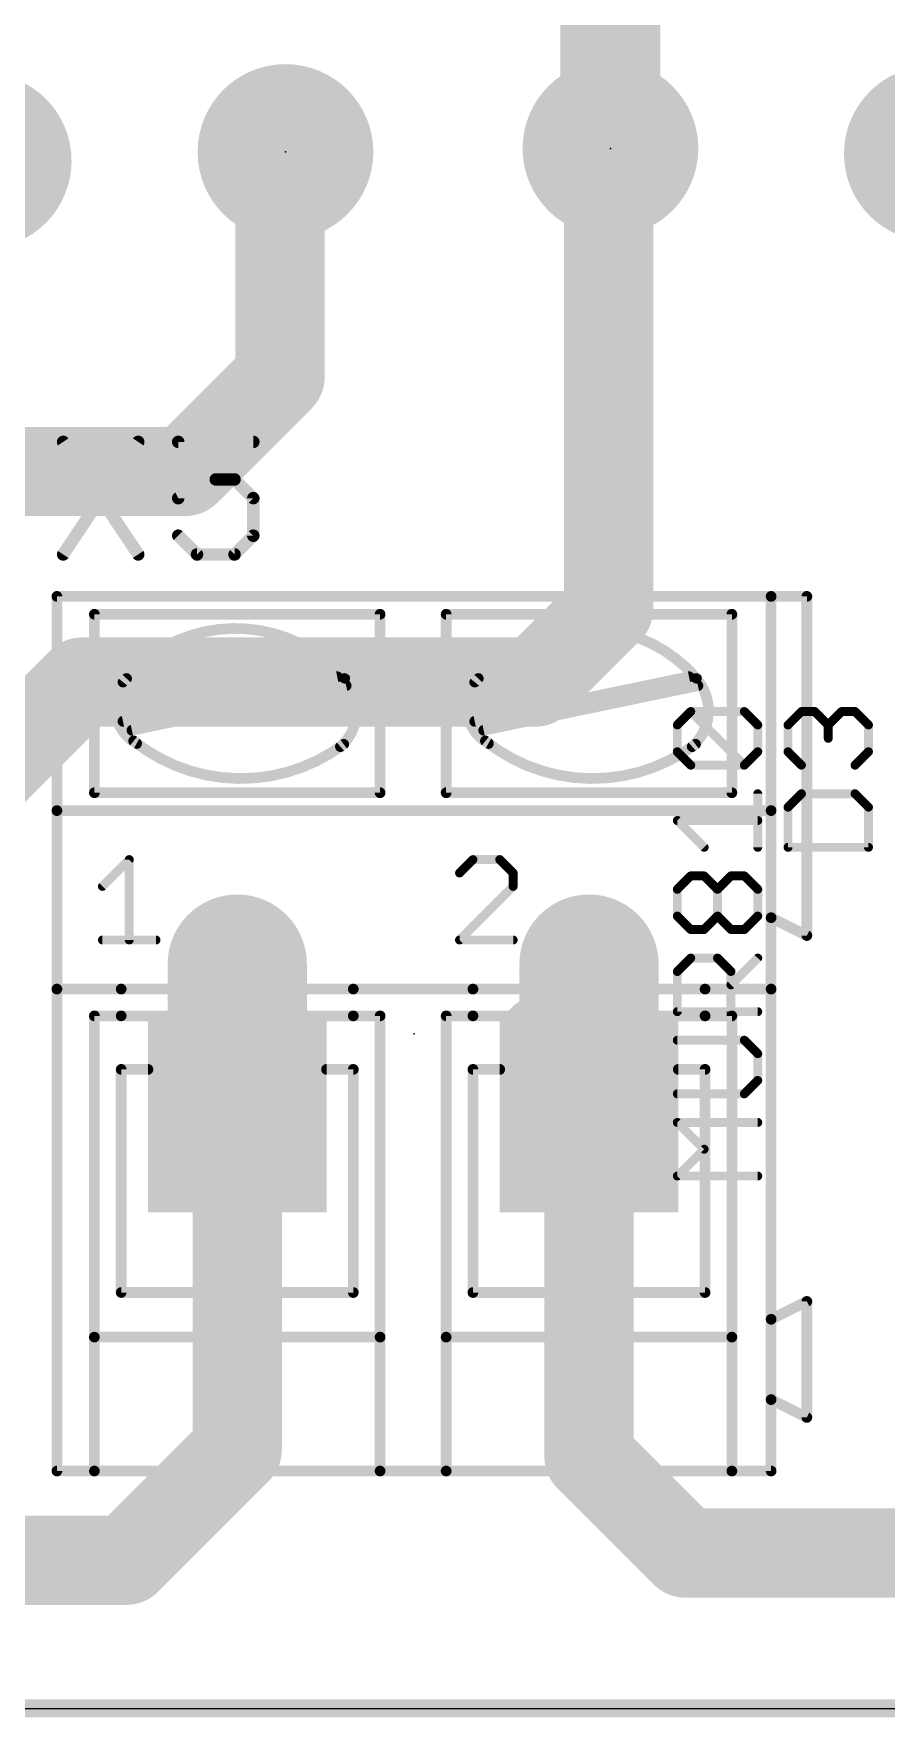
# Model space of a CAD drawing. Extents: x 0 to 165, y 0 to 217.
# Drawn here: x 18.75 to 30.87, y -0.13 to 23.83 of the extents above; entities that cross this region are included whole.
import ezdxf

# ---------------------------------------------------------------- set-up
doc = ezdxf.new("R2010")
doc.units = 0
for name, color, linetype in [('16', 175, 'CONTINUOUS'), ('17', 82, 'CONTINUOUS'), ('20', 7, 'CONTINUOUS'), ('21', 253, 'CONTINUOUS'), ('23', 7, 'CONTINUOUS'), ('25', 253, 'CONTINUOUS'), ('27', 253, 'CONTINUOUS'), ('51', 253, 'CONTINUOUS')]:
    doc.layers.add(name, color=color, linetype=linetype)

# ---------------------------------------------------------------- blocks, each defined once
blk = doc.blocks.new('ROUNDP')
at = {"const_width": 0.5}
blk.add_lwpolyline([(0, -0.25, 1), (0, 0.25, 1), (0, -0.25)], format="xyb", dxfattribs=at)
blk = doc.blocks.new('RECT')
blk.add_solid([(-0.5, -0.5), (0.5, -0.5), (-0.5, 0.5), (0.5, 0.5)])
blk = doc.blocks.new('LONGP100')
at = {"const_width": 1}
blk.add_lwpolyline([(-0.5, 0), (0.5, 0)], dxfattribs=at)
at = {"const_width": 0.5}
for points in [[(-0.5, 0.25, 1), (-0.5, -0.25)], [(0.5, -0.25, 1), (0.5, 0.25)]]:
    blk.add_lwpolyline(points, format="xyb", dxfattribs=at)

msp = doc.modelspace()

# ---------------------------------------------------------------- linework, layer by layer
at = {"layer": '16'}
for points, const_width in [([(26.9494, 22.1996), (26.9494, 41.1734)], 1.4224), ([(22.2504, 22.0726), (22.3266, 22.1488)], 1.27), ([(26.924, 22.1742), (26.9494, 22.1996)], 1.27), ([(26.924, 15.6464), (26.924, 22.1742)], 1.27), ([(22.2504, 18.9484), (22.2504, 22.0726)], 1.27), ([(22.352, 22.1234), (22.3266, 22.1488)], 0.6096), ([(20.9042, 17.6022), (22.2504, 18.9484)], 1.27), ([(16.7894, 17.6022), (20.9042, 17.6022)], 1.27), ([(25.8826, 14.605), (26.924, 15.6464)], 1.27), ([(18.0594, 13.2334), (19.431, 14.605)], 1.27), ([(19.431, 14.605), (25.8826, 14.605)], 1.27), ([(21.6408, 9.6012), (21.6408, 3.683)], 1.27), ([(25.7048, 9.7028), (25.781, 9.779)], 0.6096), ([(26.6446, 9.6012), (26.6446, 3.5814)], 1.27), ([(26.6446, 9.6012), (25.7048, 9.7028)], 0.6096), ([(21.6408, 3.683), (20.066, 2.1082)], 1.27), ([(26.6446, 3.5814), (28.0162, 2.2098)], 1.27), ([(20.066, 2.1082), (10.8966, 2.1082)], 1.27), ([(28.0162, 2.2098), (31.6992, 2.2098)], 1.27), ([(165.1, 0), (0, 0)], 0.254)]:
    msp.add_lwpolyline(points, dxfattribs=dict(at, const_width=const_width))
for points, const_width in [([(22.5511, 21.9243, 1), (22.1021, 22.3733)], 0.635), ([(27.2415, 22.1742, 1), (26.6065, 22.1742)], 0.635), ([(27.1739, 21.9751, 1), (26.7249, 22.4241)], 0.635), ([(22.5679, 22.0726, 1), (21.9329, 22.0726)], 0.635), ([(22.0259, 22.2971, 1), (22.4749, 21.8481)], 0.635), ([(26.5938, 22.1996, 1), (27.305, 22.1996)], 0.7112), ([(26.6995, 22.3987, 1), (27.1485, 21.9497)], 0.635), ([(22.4344, 22.2566, 1), (22.2188, 22.041)], 0.3048), ([(22.2442, 22.0156, 1), (22.4598, 22.2312)], 0.3048), ([(22.4749, 18.7239, 1), (22.0259, 19.1729)], 0.635), ([(21.9329, 18.9484, 1), (22.5679, 18.9484)], 0.635), ([(20.9042, 17.2847, 1), (20.9042, 17.9197)], 0.635), ([(20.6797, 17.8267, 1), (21.1287, 17.3777)], 0.635), ([(27.1485, 15.4219, 1), (26.6995, 15.8709)], 0.635), ([(26.6065, 15.6464, 1), (27.2415, 15.6464)], 0.635), ([(19.431, 14.9225, 1), (19.431, 14.2875)], 0.635), ([(19.6555, 14.3805, 1), (19.2065, 14.8295)], 0.635), ([(25.6581, 14.8295, 1), (26.1071, 14.3805)], 0.635), ([(25.8826, 14.2875, 1), (25.8826, 14.9225)], 0.635), ([(21.9583, 9.6012, 1), (21.3233, 9.6012)], 0.635), ([(25.8888, 9.6712, 1), (25.6732, 9.8868)], 0.3048), ([(26.9621, 9.6012, 1), (26.3271, 9.6012)], 0.635), ([(25.597, 9.8106, 1), (25.8126, 9.595)], 0.3048), ([(25.7212, 9.8543, 1), (25.6884, 9.5513)], 0.3048), ([(26.6282, 9.4497, 1), (26.661, 9.7527)], 0.3048), ([(21.8653, 3.4585, 1), (21.4163, 3.9075)], 0.635), ([(26.8691, 3.8059, 1), (26.4201, 3.3569)], 0.635), ([(21.3233, 3.683, 1), (21.9583, 3.683)], 0.635), ([(26.3271, 3.5814, 1), (26.9621, 3.5814)], 0.635), ([(19.8415, 2.3327, 1), (20.2905, 1.8837)], 0.635), ([(20.066, 1.7907, 1), (20.066, 2.4257)], 0.635), ([(28.0162, 2.5273, 1), (28.0162, 1.8923)], 0.635), ([(27.7917, 1.9853, 1), (28.2407, 2.4343)], 0.635)]:
    msp.add_lwpolyline(points, format="xyb", dxfattribs=dict(at, const_width=const_width))
at = {"layer": '20'}
msp.add_line((0, 0), (165.08, 0), dxfattribs=at)
at = {"layer": '21'}
for points, const_width in [([(29.2354, 15.8242), (19.0754, 15.8242)], 0.1524), ([(19.0754, 12.7762), (19.0754, 15.8242)], 0.1524), ([(29.2354, 15.8242), (29.2354, 12.7762)], 0.1524), ([(29.2354, 15.8242), (29.7434, 15.8242)], 0.1524), ([(29.7434, 15.8242), (29.7434, 10.9982)], 0.1524), ([(19.6088, 13.0302), (19.6088, 15.5702)], 0.1524), ([(23.6728, 15.5702), (19.6088, 15.5702)], 0.1524), ([(23.6728, 13.0302), (23.6728, 15.5702)], 0.1524), ([(24.6126, 13.0302), (24.6126, 15.5702)], 0.1524), ([(24.6126, 15.5702), (28.6766, 15.5702)], 0.1524), ([(28.6766, 15.5702), (28.6766, 13.0302)], 0.1524), ([(20.0152, 14.0462), (23.0632, 14.6812)], 0.1524), ([(20.1422, 13.9192), (23.1902, 14.5542)], 0.1524), ([(25.019, 14.0462), (28.067, 14.6812)], 0.1524), ([(25.146, 13.9192), (28.194, 14.5542)], 0.1524), ([(23.6728, 13.0302), (19.6088, 13.0302)], 0.1524), ([(28.6766, 13.0302), (24.6126, 13.0302)], 0.1524), ([(19.0754, 10.2362), (19.0754, 12.7762)], 0.1524), ([(19.0754, 12.7762), (29.2354, 12.7762)], 0.1524), ([(29.2354, 12.7762), (29.2354, 11.2522)], 0.1524), ([(19.7231, 11.6974), (20.1044, 12.0787)], 0.127), ([(20.1044, 12.0787), (20.1044, 10.9347)], 0.127), ([(24.9938, 12.0787), (24.8031, 11.888)], 0.127), ([(25.3751, 12.0787), (24.9938, 12.0787)], 0.127), ([(25.5658, 11.888), (25.3751, 12.0787)], 0.127), ([(24.8031, 10.9347), (25.5658, 11.6974)], 0.127), ([(25.5658, 11.6974), (25.5658, 11.888)], 0.127), ([(29.7434, 10.9982), (29.2354, 11.2522)], 0.1524), ([(29.2354, 11.2522), (29.2354, 10.2362)], 0.1524), ([(19.7231, 10.9347), (20.4857, 10.9347)], 0.127), ([(25.5658, 10.9347), (24.8031, 10.9347)], 0.127), ([(19.0754, 3.3782), (19.0754, 10.2362)], 0.1524), ([(19.0754, 10.2362), (19.9898, 10.2362)], 0.1524), ([(23.2918, 10.2362), (24.9936, 10.2362)], 0.1524), ([(29.2354, 10.2362), (28.2956, 10.2362)], 0.1524), ([(29.2354, 10.2362), (29.2354, 5.5372)], 0.1524), ([(19.6088, 9.8552), (19.6088, 5.2832)], 0.1524), ([(19.6088, 9.8552), (19.9898, 9.8552)], 0.1524), ([(23.6728, 9.8552), (23.2918, 9.8552)], 0.1524), ([(23.6728, 5.2832), (23.6728, 9.8552)], 0.1524), ([(24.6126, 5.2832), (24.6126, 9.8552)], 0.1524), ([(24.6126, 9.8552), (24.9936, 9.8552)], 0.1524), ([(28.6766, 9.8552), (28.2956, 9.8552)], 0.1524), ([(28.6766, 9.8552), (28.6766, 5.2832)], 0.1524), ([(19.9898, 5.9182), (19.9898, 9.0932)], 0.1524), ([(23.2918, 5.9182), (23.2918, 9.0932)], 0.1524), ([(24.9936, 5.9182), (24.9936, 9.0932)], 0.1524), ([(28.2956, 5.9182), (28.2956, 9.0932)], 0.1524), ([(23.2918, 5.9182), (19.9898, 5.9182)], 0.1524), ([(28.2956, 5.9182), (24.9936, 5.9182)], 0.1524), ([(29.7434, 5.7912), (29.2354, 5.5372)], 0.1524), ([(29.7434, 5.7912), (29.7434, 4.1402)], 0.1524), ([(29.2354, 5.5372), (29.2354, 4.3942)], 0.1524), ([(23.6728, 5.2832), (19.6088, 5.2832)], 0.1524), ([(19.6088, 5.2832), (19.6088, 3.3782)], 0.1524), ([(23.6728, 3.3782), (23.6728, 5.2832)], 0.1524), ([(24.6126, 3.3782), (24.6126, 5.2832)], 0.1524), ([(24.6126, 5.2832), (28.6766, 5.2832)], 0.1524), ([(28.6766, 5.2832), (28.6766, 3.3782)], 0.1524), ([(29.7434, 4.1402), (29.2354, 4.3942)], 0.1524), ([(29.2354, 4.3942), (29.2354, 3.3782)], 0.1524), ([(19.0754, 3.3782), (19.6088, 3.3782)], 0.1524), ([(19.6088, 3.3782), (23.6728, 3.3782)], 0.1524), ([(23.6728, 3.3782), (24.6126, 3.3782)], 0.1524), ([(24.6126, 3.3782), (28.6766, 3.3782)], 0.1524), ([(28.6766, 3.3782), (29.2354, 3.3782)], 0.1524)]:
    msp.add_lwpolyline(points, dxfattribs=dict(at, const_width=const_width))
for points, const_width in [([(19.0754, 15.8623, 1), (19.0754, 15.7861)], 0.0762), ([(19.1135, 15.8242, 1), (19.0373, 15.8242)], 0.0762), ([(29.2735, 15.8242, 1), (29.1973, 15.8242)], 0.0762), ([(29.2354, 15.8623, 1), (29.2354, 15.7861)], 0.0762), ([(29.2354, 15.7861, 1), (29.2354, 15.8623)], 0.0762), ([(29.7815, 15.8242, 1), (29.7053, 15.8242)], 0.0762), ([(29.7434, 15.7861, 1), (29.7434, 15.8623)], 0.0762), ([(19.6469, 15.5702, 1), (19.5707, 15.5702)], 0.0762), ([(19.6088, 15.6083, 1), (19.6088, 15.5321)], 0.0762), ([(23.7109, 15.5702, 1), (23.6347, 15.5702)], 0.0762), ([(23.6728, 15.5321, 1), (23.6728, 15.6083)], 0.0762), ([(24.6507, 15.5702, 1), (24.5745, 15.5702)], 0.0762), ([(24.6126, 15.6083, 1), (24.6126, 15.5321)], 0.0762), ([(28.7147, 15.5702, 1), (28.6385, 15.5702)], 0.0762), ([(28.6766, 15.5321, 1), (28.6766, 15.6083)], 0.0762), ([(23.1696, 14.66, 0.4664), (20.0152, 14.605)], 0.1524), ([(28.1732, 14.6598, 0.4664), (25.019, 14.605)], 0.1524), ([(20.066, 14.6558, 0.4889), (20.2097, 13.7309)], 0.1524), ([(19.9856, 14.629, 1), (20.0448, 14.581)], 0.0762), ([(20.0937, 14.6297, 1), (20.0383, 14.6819)], 0.0762), ([(23.071, 14.6439, 1), (23.0554, 14.7185)], 0.0762), ([(23.109, 13.6861, 0.4171), (23.1647, 14.6557)], 0.1524), ([(23.193, 14.6812, 1), (23.1364, 14.6302)], 0.0762), ([(23.1408, 14.635, 1), (23.1984, 14.685)], 0.0762), ([(23.198, 14.5169, 1), (23.1824, 14.5915)], 0.0762), ([(25.0698, 14.6558, 0.4889), (25.2135, 13.7309)], 0.1524), ([(24.9894, 14.629, 1), (25.0486, 14.581)], 0.0762), ([(25.0975, 14.6297, 1), (25.0421, 14.6819)], 0.0762), ([(28.0748, 14.6439, 1), (28.0592, 14.7185)], 0.0762), ([(28.1128, 13.6861, 0.4171), (28.1685, 14.6557)], 0.1524), ([(28.1968, 14.6812, 1), (28.1402, 14.6302)], 0.0762), ([(28.1444, 14.6348, 1), (28.202, 14.6848)], 0.0762), ([(28.2018, 14.5169, 1), (28.1862, 14.5915)], 0.0762), ([(20.0074, 14.0835, 1), (20.023, 14.0089)], 0.0762), ([(20.1344, 13.9565, 1), (20.15, 13.8819)], 0.0762), ([(25.0112, 14.0835, 1), (25.0268, 14.0089)], 0.0762), ([(25.1382, 13.9565, 1), (25.1538, 13.8819)], 0.0762), ([(20.1676, 13.7668, 0.342), (23.1554, 13.72)], 0.1524), ([(20.1914, 13.7966, 1), (20.1438, 13.737)], 0.0762), ([(20.1912, 13.6976, 1), (20.2282, 13.7642)], 0.0762), ([(23.0838, 13.7147, 1), (23.1342, 13.6575)], 0.0762), ([(23.1783, 13.6895, 1), (23.1325, 13.7505)], 0.0762), ([(25.1714, 13.7668, 0.342), (28.1592, 13.7201)], 0.1524), ([(25.1952, 13.7966, 1), (25.1476, 13.737)], 0.0762), ([(25.195, 13.6976, 1), (25.232, 13.7642)], 0.0762), ([(28.0876, 13.7147, 1), (28.138, 13.6575)], 0.0762), ([(28.1821, 13.6896, 1), (28.1363, 13.7506)], 0.0762), ([(19.6088, 13.0683, 1), (19.6088, 12.9921)], 0.0762), ([(19.5707, 13.0302, 1), (19.6469, 13.0302)], 0.0762), ([(23.6347, 13.0302, 1), (23.7109, 13.0302)], 0.0762), ([(23.6728, 12.9921, 1), (23.6728, 13.0683)], 0.0762), ([(24.6126, 13.0683, 1), (24.6126, 12.9921)], 0.0762), ([(24.5745, 13.0302, 1), (24.6507, 13.0302)], 0.0762), ([(28.6385, 13.0302, 1), (28.7147, 13.0302)], 0.0762), ([(28.6766, 12.9921, 1), (28.6766, 13.0683)], 0.0762), ([(19.1135, 12.7762, 1), (19.0373, 12.7762)], 0.0762), ([(19.0754, 12.8143, 1), (19.0754, 12.7381)], 0.0762), ([(19.0373, 12.7762, 1), (19.1135, 12.7762)], 0.0762), ([(29.2735, 12.7762, 1), (29.1973, 12.7762)], 0.0762), ([(29.1973, 12.7762, 1), (29.2735, 12.7762)], 0.0762), ([(29.2354, 12.7381, 1), (29.2354, 12.8143)], 0.0762), ([(20.1362, 12.0787, 1), (20.0727, 12.0787)], 0.0635), ([(20.1269, 12.0562, 1), (20.082, 12.1011)], 0.0635), ([(24.9938, 12.1104, 1), (24.9938, 12.0469)], 0.0635), ([(25.0162, 12.0562, 1), (24.9713, 12.1011)], 0.0635), ([(25.3975, 12.1011, 1), (25.3526, 12.0562)], 0.0635), ([(25.3751, 12.0469, 1), (25.3751, 12.1104)], 0.0635), ([(19.7006, 11.7198, 1), (19.7456, 11.6749)], 0.0635), ([(24.7806, 11.9105, 1), (24.8256, 11.8656)], 0.0635), ([(25.5975, 11.888, 1), (25.534, 11.888)], 0.0635), ([(25.5433, 11.8656, 1), (25.5882, 11.9105)], 0.0635), ([(25.5882, 11.6749, 1), (25.5433, 11.7198)], 0.0635), ([(25.534, 11.6974, 1), (25.5975, 11.6974)], 0.0635), ([(29.2524, 11.2863, 1), (29.2184, 11.2181)], 0.0762), ([(29.2735, 11.2522, 1), (29.1973, 11.2522)], 0.0762), ([(29.1973, 11.2522, 1), (29.2735, 11.2522)], 0.0762), ([(29.7053, 10.9982, 1), (29.7815, 10.9982)], 0.0762), ([(29.7264, 10.9641, 1), (29.7604, 11.0323)], 0.0762), ([(19.7231, 10.9665, 1), (19.7231, 10.903)], 0.0635), ([(20.0727, 10.9347, 1), (20.1362, 10.9347)], 0.0635), ([(20.4857, 10.903, 1), (20.4857, 10.9665)], 0.0635), ([(24.7806, 10.9572, 1), (24.8256, 10.9122)], 0.0635), ([(24.8031, 10.9665, 1), (24.8031, 10.903)], 0.0635), ([(25.5658, 10.903, 1), (25.5658, 10.9665)], 0.0635), ([(19.1135, 10.2362, 1), (19.0373, 10.2362)], 0.0762), ([(19.0754, 10.2743, 1), (19.0754, 10.1981)], 0.0762), ([(19.9898, 10.1981, 1), (19.9898, 10.2743)], 0.0762), ([(23.2918, 10.2743, 1), (23.2918, 10.1981)], 0.0762), ([(24.9936, 10.1981, 1), (24.9936, 10.2743)], 0.0762), ([(28.2956, 10.2743, 1), (28.2956, 10.1981)], 0.0762), ([(29.2735, 10.2362, 1), (29.1973, 10.2362)], 0.0762), ([(29.2354, 10.1981, 1), (29.2354, 10.2743)], 0.0762), ([(19.0373, 10.2362, 1), (19.1135, 10.2362)], 0.0762), ([(29.1973, 10.2362, 1), (29.2735, 10.2362)], 0.0762), ([(19.6469, 9.8552, 1), (19.5707, 9.8552)], 0.0762), ([(19.6088, 9.8933, 1), (19.6088, 9.8171)], 0.0762), ([(19.9898, 9.8171, 1), (19.9898, 9.8933)], 0.0762), ([(23.2918, 9.8933, 1), (23.2918, 9.8171)], 0.0762), ([(23.7109, 9.8552, 1), (23.6347, 9.8552)], 0.0762), ([(23.6728, 9.8171, 1), (23.6728, 9.8933)], 0.0762), ([(24.6507, 9.8552, 1), (24.5745, 9.8552)], 0.0762), ([(24.6126, 9.8933, 1), (24.6126, 9.8171)], 0.0762), ([(24.9936, 9.8171, 1), (24.9936, 9.8933)], 0.0762), ([(28.2956, 9.8933, 1), (28.2956, 9.8171)], 0.0762), ([(28.7147, 9.8552, 1), (28.6385, 9.8552)], 0.0762), ([(28.6766, 9.8171, 1), (28.6766, 9.8933)], 0.0762), ([(20.0279, 9.0932, 1), (19.9517, 9.0932)], 0.0762), ([(23.3299, 9.0932, 1), (23.2537, 9.0932)], 0.0762), ([(25.0317, 9.0932, 1), (24.9555, 9.0932)], 0.0762), ([(28.3337, 9.0932, 1), (28.2575, 9.0932)], 0.0762), ([(19.9898, 5.9563, 1), (19.9898, 5.8801)], 0.0762), ([(23.2918, 5.8801, 1), (23.2918, 5.9563)], 0.0762), ([(24.9936, 5.9563, 1), (24.9936, 5.8801)], 0.0762), ([(28.2956, 5.8801, 1), (28.2956, 5.9563)], 0.0762), ([(19.9517, 5.9182, 1), (20.0279, 5.9182)], 0.0762), ([(23.2537, 5.9182, 1), (23.3299, 5.9182)], 0.0762), ([(24.9555, 5.9182, 1), (25.0317, 5.9182)], 0.0762), ([(28.2575, 5.9182, 1), (28.3337, 5.9182)], 0.0762), ([(29.7815, 5.7912, 1), (29.7053, 5.7912)], 0.0762), ([(29.7604, 5.7571, 1), (29.7264, 5.8253)], 0.0762), ([(29.2735, 5.5372, 1), (29.1973, 5.5372)], 0.0762), ([(29.2184, 5.5713, 1), (29.2524, 5.5031)], 0.0762), ([(29.1973, 5.5372, 1), (29.2735, 5.5372)], 0.0762), ([(19.6088, 5.3213, 1), (19.6088, 5.2451)], 0.0762), ([(19.6469, 5.2832, 1), (19.5707, 5.2832)], 0.0762), ([(19.5707, 5.2832, 1), (19.6469, 5.2832)], 0.0762), ([(23.7109, 5.2832, 1), (23.6347, 5.2832)], 0.0762), ([(23.6347, 5.2832, 1), (23.7109, 5.2832)], 0.0762), ([(23.6728, 5.2451, 1), (23.6728, 5.3213)], 0.0762), ([(24.6507, 5.2832, 1), (24.5745, 5.2832)], 0.0762), ([(24.6126, 5.3213, 1), (24.6126, 5.2451)], 0.0762), ([(24.5745, 5.2832, 1), (24.6507, 5.2832)], 0.0762), ([(28.7147, 5.2832, 1), (28.6385, 5.2832)], 0.0762), ([(28.6385, 5.2832, 1), (28.7147, 5.2832)], 0.0762), ([(28.6766, 5.2451, 1), (28.6766, 5.3213)], 0.0762), ([(29.2524, 4.4283, 1), (29.2184, 4.3601)], 0.0762), ([(29.2735, 4.3942, 1), (29.1973, 4.3942)], 0.0762), ([(29.1973, 4.3942, 1), (29.2735, 4.3942)], 0.0762), ([(29.7053, 4.1402, 1), (29.7815, 4.1402)], 0.0762), ([(29.7264, 4.1061, 1), (29.7604, 4.1743)], 0.0762), ([(19.0754, 3.4163, 1), (19.0754, 3.3401)], 0.0762), ([(19.0373, 3.3782, 1), (19.1135, 3.3782)], 0.0762), ([(19.6088, 3.4163, 1), (19.6088, 3.3401)], 0.0762), ([(19.5707, 3.3782, 1), (19.6469, 3.3782)], 0.0762), ([(19.6088, 3.3401, 1), (19.6088, 3.4163)], 0.0762), ([(23.6728, 3.4163, 1), (23.6728, 3.3401)], 0.0762), ([(23.6347, 3.3782, 1), (23.7109, 3.3782)], 0.0762), ([(23.6728, 3.3401, 1), (23.6728, 3.4163)], 0.0762), ([(24.6126, 3.4163, 1), (24.6126, 3.3401)], 0.0762), ([(24.5745, 3.3782, 1), (24.6507, 3.3782)], 0.0762), ([(24.6126, 3.3401, 1), (24.6126, 3.4163)], 0.0762), ([(28.6766, 3.4163, 1), (28.6766, 3.3401)], 0.0762), ([(28.6385, 3.3782, 1), (28.7147, 3.3782)], 0.0762), ([(28.6766, 3.3401, 1), (28.6766, 3.4163)], 0.0762), ([(29.1973, 3.3782, 1), (29.2735, 3.3782)], 0.0762), ([(29.2354, 3.3401, 1), (29.2354, 3.4163)], 0.0762)]:
    msp.add_lwpolyline(points, format="xyb", dxfattribs=dict(at, const_width=const_width))
at = {"layer": '23'}
for p in [(22.3266, 22.1488), (26.9494, 22.1996), (24.1554, 9.6012)]:
    msp.add_point(p, dxfattribs=at)
at = {"layer": '25'}
for points, const_width in [([(19.1643, 18.0227), (20.232, 16.4211)], 0.1778), ([(20.232, 18.0227), (19.1643, 16.4211)], 0.1778), ([(21.8692, 18.0227), (20.8015, 18.0227)], 0.1778), ([(20.8015, 18.0227), (20.8015, 17.2219)], 0.1778), ([(20.8015, 17.2219), (21.3353, 17.4888)], 0.1778), ([(21.3353, 17.4888), (21.6022, 17.4888)], 0.1778), ([(21.6022, 17.4888), (21.8692, 17.2219)], 0.1778), ([(21.8692, 17.2219), (21.8692, 16.688)], 0.1778), ([(21.0684, 16.4211), (20.8015, 16.688)], 0.1778), ([(21.8692, 16.688), (21.6022, 16.4211)], 0.1778), ([(21.6022, 16.4211), (21.0684, 16.4211)], 0.1778), ([(29.4757, 13.9949), (29.6664, 14.1856)], 0.127), ([(29.6664, 14.1856), (29.8571, 14.1856)], 0.127), ([(29.8571, 14.1856), (30.0477, 13.9949)], 0.127), ([(30.0477, 13.9949), (30.2384, 14.1856)], 0.127), ([(30.2384, 14.1856), (30.429, 14.1856)], 0.127), ([(30.429, 14.1856), (30.6197, 13.9949)], 0.127), ([(29.4757, 13.6136), (29.4757, 13.9949)], 0.127), ([(30.0477, 13.9949), (30.0477, 13.8042)], 0.127), ([(30.6197, 13.9949), (30.6197, 13.6136)], 0.127), ([(29.6664, 13.4229), (29.4757, 13.6136)], 0.127), ([(30.6197, 13.6136), (30.429, 13.4229)], 0.127), ([(29.6664, 13.0162), (29.4757, 12.8255)], 0.127), ([(30.429, 13.0162), (29.6664, 13.0162)], 0.127), ([(30.6197, 12.8255), (30.429, 13.0162)], 0.127), ([(29.4757, 12.8255), (29.4757, 12.2535)], 0.127), ([(30.6197, 12.2535), (30.6197, 12.8255)], 0.127), ([(29.4757, 12.2535), (30.6197, 12.2535)], 0.127)]:
    msp.add_lwpolyline(points, dxfattribs=dict(at, const_width=const_width))
for points, const_width in [([(19.2013, 18.0473, 1), (19.1273, 17.998)], 0.0889), ([(20.269, 17.998, 1), (20.195, 18.0473)], 0.0889), ([(20.8459, 18.0227, 1), (20.757, 18.0227)], 0.0889), ([(20.8015, 18.0671, 1), (20.8015, 17.9782)], 0.0889), ([(21.8692, 17.9782, 1), (21.8692, 18.0671)], 0.0889), ([(21.3353, 17.5333, 1), (21.3353, 17.4444)], 0.0889), ([(21.3552, 17.4491, 1), (21.3154, 17.5286)], 0.0889), ([(21.6337, 17.5202, 1), (21.5708, 17.4574)], 0.0889), ([(21.6022, 17.4444, 1), (21.6022, 17.5333)], 0.0889), ([(20.7816, 17.2616, 1), (20.8213, 17.1821)], 0.0889), ([(20.757, 17.2219, 1), (20.8459, 17.2219)], 0.0889), ([(21.9136, 17.2219, 1), (21.8247, 17.2219)], 0.0889), ([(21.8377, 17.1905, 1), (21.9006, 17.2533)], 0.0889), ([(20.8329, 16.7195, 1), (20.77, 16.6566)], 0.0889), ([(21.9006, 16.6566, 1), (21.8377, 16.7195)], 0.0889), ([(21.8247, 16.688, 1), (21.9136, 16.688)], 0.0889), ([(19.1273, 16.4458, 1), (19.2013, 16.3964)], 0.0889), ([(20.195, 16.3964, 1), (20.269, 16.4458)], 0.0889), ([(21.0684, 16.4656, 1), (21.0684, 16.3766)], 0.0889), ([(21.037, 16.3897, 1), (21.0998, 16.4525)], 0.0889), ([(21.5708, 16.4525, 1), (21.6337, 16.3897)], 0.0889), ([(21.6022, 16.3766, 1), (21.6022, 16.4656)], 0.0889), ([(29.6664, 14.2173, 1), (29.6664, 14.1538)], 0.0635), ([(29.6888, 14.1631, 1), (29.6439, 14.208)], 0.0635), ([(29.8795, 14.208, 1), (29.8346, 14.1631)], 0.0635), ([(29.8571, 14.1538, 1), (29.8571, 14.2173)], 0.0635), ([(30.2384, 14.2173, 1), (30.2384, 14.1538)], 0.0635), ([(30.2608, 14.1631, 1), (30.2159, 14.208)], 0.0635), ([(30.4515, 14.208, 1), (30.4066, 14.1631)], 0.0635), ([(30.429, 14.1538, 1), (30.429, 14.2173)], 0.0635), ([(29.5075, 13.9949, 1), (29.444, 13.9949)], 0.0635), ([(29.4533, 14.0173, 1), (29.4982, 13.9724)], 0.0635), ([(30.0795, 13.9949, 1), (30.016, 13.9949)], 0.0635), ([(30.0253, 14.0173, 1), (30.0702, 13.9724)], 0.0635), ([(30.0253, 13.9724, 1), (30.0702, 14.0173)], 0.0635), ([(30.6515, 13.9949, 1), (30.588, 13.9949)], 0.0635), ([(30.5972, 13.9724, 1), (30.6422, 14.0173)], 0.0635), ([(29.4982, 13.636, 1), (29.4533, 13.5911)], 0.0635), ([(30.016, 13.8042, 1), (30.0795, 13.8042)], 0.0635), ([(30.6422, 13.5911, 1), (30.5972, 13.636)], 0.0635), ([(29.444, 13.6136, 1), (29.5075, 13.6136)], 0.0635), ([(29.6439, 13.4004, 1), (29.6888, 13.4454)], 0.0635), ([(30.4066, 13.4454, 1), (30.4515, 13.4004)], 0.0635), ([(30.588, 13.6136, 1), (30.6515, 13.6136)], 0.0635), ([(29.6664, 13.0479, 1), (29.6664, 12.9844)], 0.0635), ([(29.6888, 12.9937, 1), (29.6439, 13.0386)], 0.0635), ([(30.4515, 13.0386, 1), (30.4066, 12.9937)], 0.0635), ([(30.429, 12.9844, 1), (30.429, 13.0479)], 0.0635), ([(29.5075, 12.8255, 1), (29.444, 12.8255)], 0.0635), ([(29.4533, 12.8479, 1), (29.4982, 12.803)], 0.0635), ([(30.6515, 12.8255, 1), (30.588, 12.8255)], 0.0635), ([(30.5972, 12.803, 1), (30.6422, 12.8479)], 0.0635), ([(29.4757, 12.2853, 1), (29.4757, 12.2218)], 0.0635), ([(29.444, 12.2535, 1), (29.5075, 12.2535)], 0.0635), ([(30.588, 12.2535, 1), (30.6515, 12.2535)], 0.0635), ([(30.6197, 12.2218, 1), (30.6197, 12.2853)], 0.0635)]:
    msp.add_lwpolyline(points, format="xyb", dxfattribs=dict(at, const_width=const_width))
at = {"layer": '27', "const_width": 0.127}
for points in [[(27.9009, 13.9949), (28.0916, 14.1855)], [(28.0916, 14.1855), (28.8542, 14.1855)], [(28.8542, 13.4229), (28.0916, 14.1855)], [(28.8542, 14.1855), (29.0449, 13.9949)], [(27.9009, 13.6136), (27.9009, 13.9949)], [(29.0449, 13.9949), (29.0449, 13.6136)], [(28.0916, 13.4229), (27.9009, 13.6136)], [(29.0449, 13.6136), (28.8542, 13.4229)], [(28.8542, 13.4229), (28.0916, 13.4229)], [(29.0449, 12.2535), (29.0449, 13.0161)], [(28.2823, 12.2535), (27.9009, 12.6348)], [(27.9009, 12.6348), (29.0449, 12.6348)], [(27.9009, 11.6561), (28.0916, 11.8467)], [(28.0916, 11.8467), (28.2823, 11.8467)], [(28.2823, 11.8467), (28.4729, 11.6561)], [(28.4729, 11.6561), (28.6636, 11.8467)], [(28.6636, 11.8467), (28.8542, 11.8467)], [(28.8542, 11.8467), (29.0449, 11.6561)], [(27.9009, 11.2748), (27.9009, 11.6561)], [(28.4729, 11.2748), (28.4729, 11.6561)], [(29.0449, 11.6561), (29.0449, 11.2748)], [(28.0916, 11.0841), (27.9009, 11.2748)], [(28.4729, 11.2748), (28.2823, 11.0841)], [(28.6636, 11.0841), (28.4729, 11.2748)], [(29.0449, 11.2748), (28.8542, 11.0841)], [(28.2823, 11.0841), (28.0916, 11.0841)], [(28.8542, 11.0841), (28.6636, 11.0841)], [(27.9009, 10.4867), (28.0916, 10.6773)], [(27.9009, 9.9147), (27.9009, 10.4867)], [(28.0916, 10.6773), (28.4729, 10.6773)], [(28.4729, 10.6773), (28.6636, 10.4867)], [(28.6636, 10.296), (29.0449, 10.6773)], [(28.6636, 10.4867), (28.6636, 9.9147)], [(29.0449, 9.9147), (27.9009, 9.9147)], [(28.8542, 9.508), (27.9009, 9.508)], [(29.0449, 9.3173), (28.8542, 9.508)], [(29.0449, 8.936), (29.0449, 9.3173)], [(28.8542, 8.7453), (29.0449, 8.936)], [(27.9009, 8.7453), (28.8542, 8.7453)], [(28.2823, 7.9572), (27.9009, 8.3386)], [(27.9009, 8.3386), (29.0449, 8.3386)], [(27.9009, 7.5759), (28.2823, 7.9572)], [(29.0449, 7.5759), (27.9009, 7.5759)]]:
    msp.add_lwpolyline(points, dxfattribs=at)
at = {"layer": '27', "const_width": 0.0635}
for points in [[(28.0916, 14.2173, 1), (28.0916, 14.1538)], [(28.114, 14.208, 1), (28.0691, 14.1631)], [(28.114, 14.1631, 1), (28.0691, 14.208)], [(28.8767, 14.208, 1), (28.8318, 14.1631)], [(28.8542, 14.1538, 1), (28.8542, 14.2173)], [(27.9327, 13.9949, 1), (27.8692, 13.9949)], [(27.8785, 14.0173, 1), (27.9234, 13.9724)], [(29.0767, 13.9949, 1), (29.0132, 13.9949)], [(29.0224, 13.9724, 1), (29.0674, 14.0173)], [(27.9234, 13.636, 1), (27.8785, 13.5911)], [(29.0674, 13.5911, 1), (29.0224, 13.636)], [(27.8692, 13.6136, 1), (27.9327, 13.6136)], [(28.0916, 13.4546, 1), (28.0916, 13.3911)], [(28.0691, 13.4004, 1), (28.114, 13.4453)], [(28.8318, 13.4453, 1), (28.8767, 13.4004)], [(28.8318, 13.4004, 1), (28.8767, 13.4453)], [(28.8542, 13.3911, 1), (28.8542, 13.4546)], [(29.0132, 13.6136, 1), (29.0767, 13.6136)], [(29.0767, 13.0161, 1), (29.0132, 13.0161)], [(27.9009, 12.6666, 1), (27.9009, 12.6031)], [(27.9234, 12.6573, 1), (27.8785, 12.6124)], [(29.0449, 12.6031, 1), (29.0449, 12.6666)], [(28.2598, 12.231, 1), (28.3047, 12.2759)], [(29.0132, 12.2535, 1), (29.0767, 12.2535)], [(28.0916, 11.8785, 1), (28.0916, 11.815)], [(28.114, 11.8243, 1), (28.0691, 11.8692)], [(28.3047, 11.8692, 1), (28.2598, 11.8243)], [(28.2823, 11.815, 1), (28.2823, 11.8785)], [(28.6636, 11.8785, 1), (28.6636, 11.815)], [(28.686, 11.8243, 1), (28.6411, 11.8692)], [(28.8767, 11.8692, 1), (28.8318, 11.8243)], [(28.8542, 11.815, 1), (28.8542, 11.8785)], [(27.9327, 11.6561, 1), (27.8692, 11.6561)], [(27.8785, 11.6785, 1), (27.9234, 11.6336)], [(28.5047, 11.6561, 1), (28.4412, 11.6561)], [(28.4505, 11.6785, 1), (28.4954, 11.6336)], [(28.4505, 11.6336, 1), (28.4954, 11.6785)], [(29.0767, 11.6561, 1), (29.0132, 11.6561)], [(29.0224, 11.6336, 1), (29.0674, 11.6785)], [(27.9234, 11.2972, 1), (27.8785, 11.2523)], [(27.8692, 11.2748, 1), (27.9327, 11.2748)], [(28.4412, 11.2748, 1), (28.5047, 11.2748)], [(28.4954, 11.2972, 1), (28.4505, 11.2523)], [(28.4954, 11.2523, 1), (28.4505, 11.2972)], [(29.0132, 11.2748, 1), (29.0767, 11.2748)], [(29.0674, 11.2523, 1), (29.0224, 11.2972)], [(28.0916, 11.1158, 1), (28.0916, 11.0523)], [(28.0691, 11.0616, 1), (28.114, 11.1065)], [(28.2598, 11.1065, 1), (28.3047, 11.0616)], [(28.2823, 11.0523, 1), (28.2823, 11.1158)], [(28.6636, 11.1158, 1), (28.6636, 11.0523)], [(28.6411, 11.0616, 1), (28.686, 11.1065)], [(28.8318, 11.1065, 1), (28.8767, 11.0616)], [(28.8542, 11.0523, 1), (28.8542, 11.1158)], [(27.9327, 10.4867, 1), (27.8692, 10.4867)], [(28.0916, 10.7091, 1), (28.0916, 10.6456)], [(28.114, 10.6549, 1), (28.0691, 10.6998)], [(28.4954, 10.6998, 1), (28.4505, 10.6549)], [(28.4729, 10.6456, 1), (28.4729, 10.7091)], [(28.6953, 10.4867, 1), (28.6318, 10.4867)], [(29.0674, 10.6549, 1), (29.0224, 10.6998)], [(27.8785, 10.5091, 1), (27.9234, 10.4642)], [(28.6411, 10.3185, 1), (28.686, 10.2736)], [(28.6411, 10.4642, 1), (28.686, 10.5091)], [(27.9009, 9.9464, 1), (27.9009, 9.8829)], [(27.8692, 9.9147, 1), (27.9327, 9.9147)], [(28.6318, 9.9147, 1), (28.6953, 9.9147)], [(29.0449, 9.8829, 1), (29.0449, 9.9464)], [(27.9009, 9.5397, 1), (27.9009, 9.4762)], [(28.8767, 9.5304, 1), (28.8318, 9.4855)], [(28.8542, 9.4762, 1), (28.8542, 9.5397)], [(29.0767, 9.3173, 1), (29.0132, 9.3173)], [(29.0224, 9.2948, 1), (29.0674, 9.3397)], [(29.0132, 8.936, 1), (29.0767, 8.936)], [(29.0674, 8.9135, 1), (29.0224, 8.9584)], [(27.9009, 8.7771, 1), (27.9009, 8.7135)], [(28.8318, 8.7678, 1), (28.8767, 8.7228)], [(28.8542, 8.7135, 1), (28.8542, 8.7771)], [(27.9009, 8.3703, 1), (27.9009, 8.3068)], [(27.9234, 8.361, 1), (27.8785, 8.3161)], [(29.0449, 8.3068, 1), (29.0449, 8.3703)], [(28.3047, 7.9348, 1), (28.2598, 7.9797)], [(28.2598, 7.9348, 1), (28.3047, 7.9797)], [(27.9009, 7.6077, 1), (27.9009, 7.5442)], [(27.8785, 7.5984, 1), (27.9234, 7.5535)], [(29.0449, 7.5442, 1), (29.0449, 7.6077)]]:
    msp.add_lwpolyline(points, format="xyb", dxfattribs=at)
at = {"layer": '51', "const_width": 0.1524}
for points in [[(19.9898, 10.2362), (23.2918, 10.2362)], [(28.2956, 10.2362), (24.9936, 10.2362)], [(23.2918, 9.8552), (19.9898, 9.8552)], [(24.9936, 9.8552), (28.2956, 9.8552)], [(19.9898, 9.0932), (20.3708, 9.0932)], [(23.2918, 9.0932), (22.9108, 9.0932)], [(24.9936, 9.0932), (25.3746, 9.0932)], [(28.2956, 9.0932), (27.9146, 9.0932)]]:
    msp.add_lwpolyline(points, dxfattribs=at)
at = {"layer": '51', "const_width": 0.0762}
for points in [[(19.9898, 10.2743, 1), (19.9898, 10.1981)], [(23.2918, 10.1981, 1), (23.2918, 10.2743)], [(24.9936, 10.2743, 1), (24.9936, 10.1981)], [(28.2956, 10.1981, 1), (28.2956, 10.2743)], [(19.9898, 9.8933, 1), (19.9898, 9.8171)], [(23.2918, 9.8171, 1), (23.2918, 9.8933)], [(24.9936, 9.8933, 1), (24.9936, 9.8171)], [(28.2956, 9.8171, 1), (28.2956, 9.8933)], [(19.9898, 9.1313, 1), (19.9898, 9.0551)], [(20.3708, 9.0551, 1), (20.3708, 9.1313)], [(22.9108, 9.1313, 1), (22.9108, 9.0551)], [(23.2918, 9.0551, 1), (23.2918, 9.1313)], [(24.9936, 9.1313, 1), (24.9936, 9.0551)], [(25.3746, 9.0551, 1), (25.3746, 9.1313)], [(27.9146, 9.1313, 1), (27.9146, 9.0551)], [(28.2956, 9.0551, 1), (28.2956, 9.1313)]]:
    msp.add_lwpolyline(points, format="xyb", dxfattribs=at)

# ---------------------------------------------------------------- block references
at = {"layer": '17', "xscale": 2.5, "yscale": 2.5}
for p in [(18.034, 22.0218), (22.3266, 22.1488), (26.9494, 22.1996), (31.5214, 22.1234)]:
    msp.add_blockref('ROUNDP', p, dxfattribs=at)
at = {"layer": '17', "xscale": 1.9812, "yscale": 1.9812, "rotation": 90}
for p in [(21.6408, 9.6012), (26.6446, 9.6012)]:
    msp.add_blockref('LONGP100', p, dxfattribs=at)
at = {"layer": '51', "xscale": 2.54, "yscale": 2.794}
for p in [(21.6408, 8.4582), (26.6446, 8.4582)]:
    msp.add_blockref('RECT', p, dxfattribs=at)

doc.saveas('drawing.dxf')
